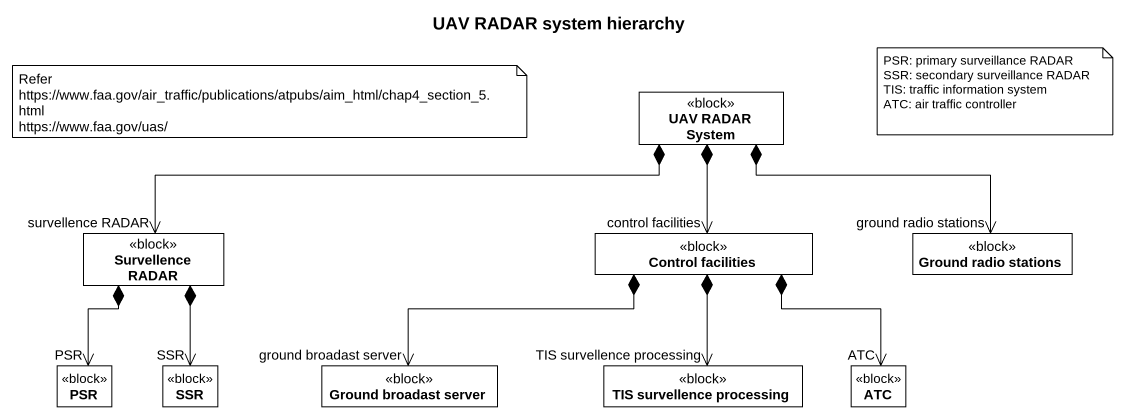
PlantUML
@startuml
title UAV RADAR system hierarchy
hide circle
hide empty members
class "UAV RADAR System" as UAV_RADAR_System <<block>>
class "Survellence RADAR" as Survellence_RADAR <<block>>
class "Control facilities" as Control_facilities <<block>>
class "Ground radio stations" as Ground_radio_stations <<block>>
class PSR <<block>>
class SSR <<block>>
class "Ground broadast server" as Ground_broadast_server <<block>>
class "TIS survellence processing" as TIS_survellence_processing <<block>>
class ATC <<block>>
UAV_RADAR_System *-left-> "survellence RADAR" Survellence_RADAR
UAV_RADAR_System *--> "control facilities" Control_facilities
UAV_RADAR_System *-right-> "ground radio stations" Ground_radio_stations
Survellence_RADAR *--> "PSR" PSR
Survellence_RADAR *--> "SSR" SSR
Control_facilities *-left-> "ground broadast server" Ground_broadast_server
Control_facilities *--> "TIS survellence processing" TIS_survellence_processing
Control_facilities *--> "ATC" ATC
note as N1
  PSR: primary surveillance RADAR
  SSR: secondary surveillance RADAR
  TIS: traffic information system
  ATC: air traffic controller
end note
note as N2
  Refer
  https://www.faa.gov/air_traffic/publications/atpubs/aim_html/chap4_section_5.html
  https://www.faa.gov/uas/
end note
@enduml
